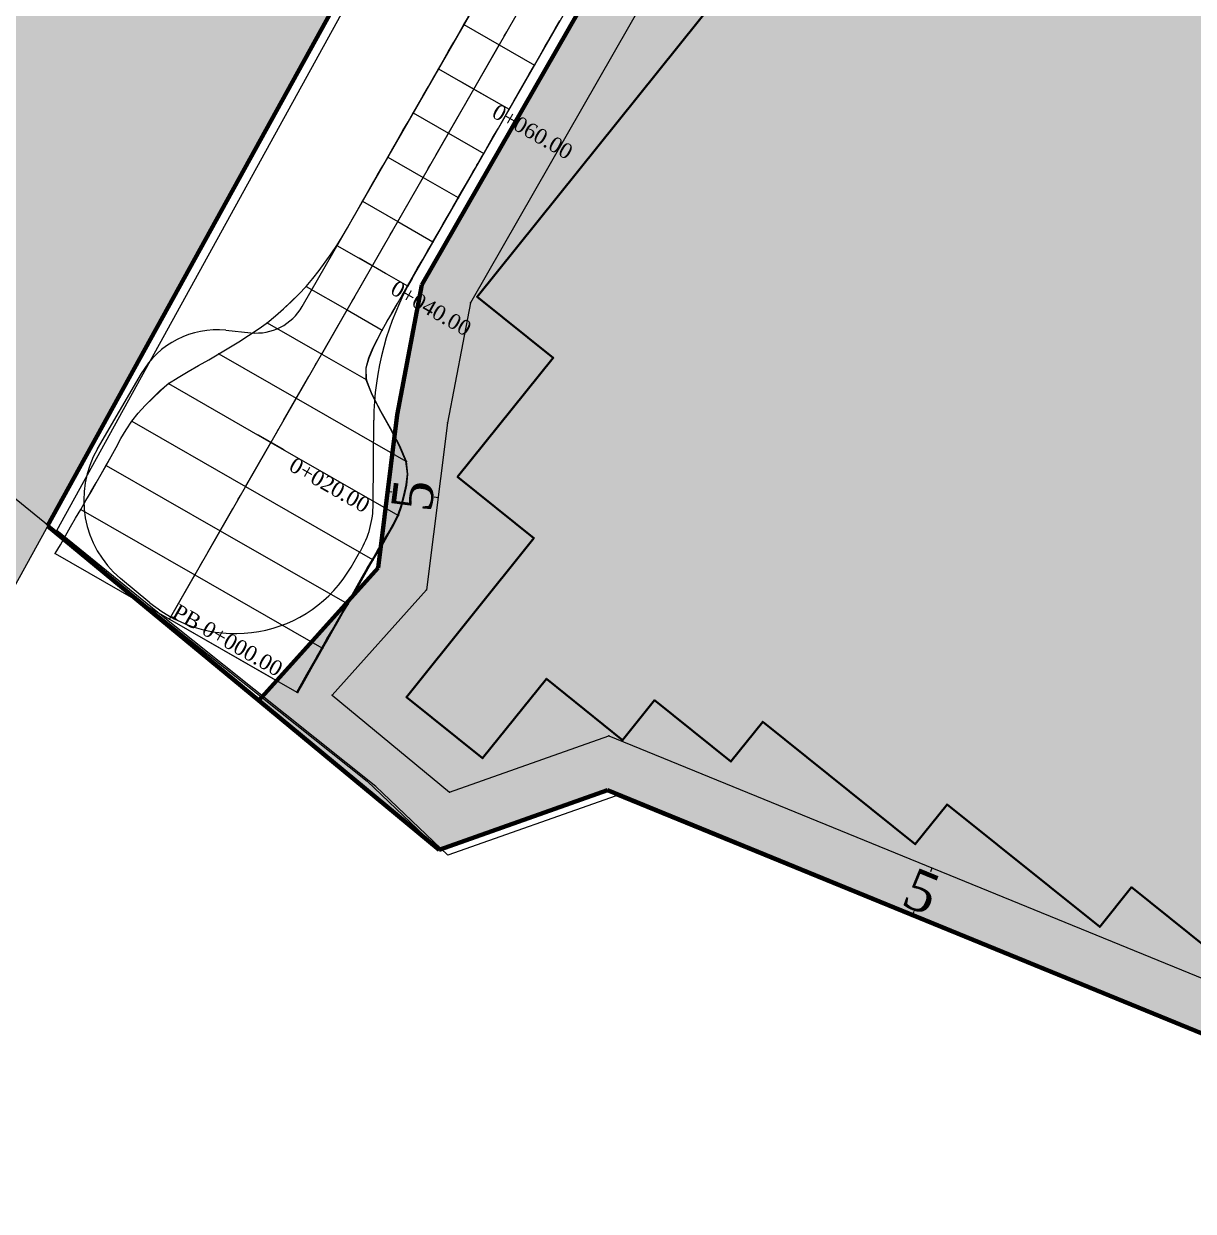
# Model space of a CAD drawing. Header units: metres. Extents: x 478603 to 489313, y 4282657 to 4289463.
# Drawn here: x 479601.3 to 479716.1, y 4286381 to 4286497.6 of the extents above; entities that cross this region are included whole.
import ezdxf

# ---------------------------------------------------------------- set-up
doc = ezdxf.new("R2010")
doc.units = ezdxf.units.M
for name, color, linetype, lineweight in [('ADAKENARI', 18, 'Continuous', 0), ('EKS_4', 5, 'Continuous', 0), ('EKSENLER', 3, 'Continuous', 0), ('EYLUL_REV', 8, 'Continuous', 0), ('HDA_4', 30, 'Continuous', 0), ('KALDIRIM', 11, 'Continuous', 0), ('KDA_4', 150, 'Continuous', 20), ('KDO_4', 150, 'Continuous', 20), ('KYA_4', 1, 'Continuous', 20), ('PARSEL_ALAN', 254, 'Continuous', 0), ('PARSEL_SERA_ALAN', 9, 'Continuous', 40), ('PL_ALİNMAN', 1, 'Continuous', 0), ('PL_ENKESIT', 1, 'Continuous', 0), ('PL_KM', 4, 'Continuous', 0), ('PL_KMYAZI', 30, 'Continuous', 0), ('PL_TOTFKM', 7, 'Continuous', 0), ('REVIZE_ONERI_KAM_SNR', 9, 'Continuous', 0), ('ROL_CEPHE', 1, 'Continuous', 0), ('SEV_KYA_HDA', 3, 'Continuous', 0), ('SEV_YKA_KDA', 3, 'Continuous', 0), ('SEV_YKO_KDO', 3, 'Continuous', 0), ('SNR_PLANONAMAA', 233, 'Continuous', 0), ('SNR_YAPIYAK', 18, 'Continuous', 0), ('YKA_4', 33, 'Continuous', 0), ('YKO_4', 33, 'Continuous', 0)]:
    doc.layers.add(name, color=color, linetype=linetype, lineweight=lineweight)
doc.styles.get("Standard").update_dxf_attribs({"font": 'times.ttf'})

msp = doc.modelspace()

# ---------------------------------------------------------------- hatches: boundary and pattern name
at = {"layer": 'PARSEL_ALAN'}
msp.add_hatch(color=256, dxfattribs=at).paths.add_polyline_path([(479751.2, 4286394.78), (479915.44, 4286599.4), (479806.29, 4286732.62), (479789.03, 4286731.16), (479705.55, 4286585.7), (479640.39, 4286471.99), (479637.96, 4286459.21), (479636.08, 4286444.21), (479624.37, 4286431.18), (479642.07, 4286416.52), (479658.6, 4286422.35), (479718.49, 4286397.85)])
at = {"layer": 'PARSEL_SERA_ALAN'}
msp.add_hatch(color=256, dxfattribs=at).paths.add_polyline_path([(479909, 4286599.36), (479853.72, 4286530.49), (479849.54, 4286525.28), (479749.38, 4286400.5), (479741.89, 4286406.51), (479738.77, 4286402.61), (479731.28, 4286408.62), (479728.15, 4286404.72), (479720.66, 4286410.73), (479717.53, 4286406.83), (479710.05, 4286412.84), (479706.92, 4286408.94), (479691.94, 4286420.96), (479688.81, 4286417.06), (479673.84, 4286429.08), (479670.71, 4286425.18), (479663.22, 4286431.19), (479660.09, 4286427.29), (479652.61, 4286433.3), (479646.35, 4286425.5), (479638.86, 4286431.51), (479651.38, 4286447.11), (479643.89, 4286453.12), (479653.28, 4286464.81), (479645.8, 4286470.82), (479683.35, 4286517.62), (479675.87, 4286523.62), (479716.56, 4286574.31), (479709.07, 4286580.32), (479746.63, 4286627.12), (479739.14, 4286633.12), (479776.7, 4286679.92), (479769.21, 4286685.93), (479800.51, 4286724.92), (479815.48, 4286712.9), (479812.35, 4286709), (479827.33, 4286696.98), (479824.2, 4286693.08), (479846.66, 4286675.05), (479843.53, 4286671.16), (479858.5, 4286659.14), (479855.37, 4286655.24), (479877.83, 4286637.21), (479874.7, 4286633.31), (479889.67, 4286621.29), (479886.54, 4286617.39)])
at = {"layer": 'REVIZE_ONERI_KAM_SNR'}
msp.add_hatch(color=256, dxfattribs=at).paths.add_polyline_path([(480391.37, 4287736.67), (479958.38, 4287021.55), (479846.66, 4286823.22), (479817.89, 4286807.32), (479678.54, 4286593.14), (479667.02, 4286563.36), (479171.87, 4285664.49), (479060.05, 4285423.5), (478955.18, 4285211.94), (478971.57, 4285181.44), (478973.58, 4285138.06), (478896.83, 4284994.41), (478884.26, 4284953.22), (478871.38, 4284822.15), (478829.64, 4284818.29), (478829.64, 4284859.4), (478806.79, 4284865.48), (478716.87, 4284674.35), (478705.55, 4284645.23), (478602.86, 4284697.15), (478665.09, 4284834.56), (478661.84, 4284859.59), (478721.27, 4284982.03), (478734.09, 4284989.86), (478857.78, 4285241.35), (478838.86, 4285277.85), (478831.67, 4285382.6), (478866.61, 4285387.39), (478882.65, 4285289.09), (479341.44, 4286225.89), (479492.42, 4286515.34), (479668.69, 4286852.71), (479834.72, 4287134.36), (480316.15, 4287820.51), (480353.75, 4287856.55), (480321.39, 4287969.42), (480358.64, 4287985.06), (480384.47, 4287906.35), (480463.86, 4288018.44), (480598.66, 4288207.44), (480775.09, 4288481.28), (480856.22, 4288581.77), (481195.87, 4289025.92), (481277.92, 4288967.09), (481191.32, 4288856.62), (480684.78, 4288177.97), (480420.91, 4287781.11), (480447.15, 4287667.53), (480456.56, 4287584.46), (480422.31, 4287581.55), (480417.61, 4287623.09), (480404.49, 4287679.88)])

# ---------------------------------------------------------------- linework, layer by layer
at = {"layer": 'ADAKENARI', "lineweight": 200}
for p, q in [((479640.39, 4286471.99), (479705.55, 4286585.7)), ((479667.02, 4286563.36), (479603.65, 4286448.33)), ((479637.96, 4286459.21), (479640.39, 4286471.99)), ((479636.08, 4286444.21), (479637.96, 4286459.21)), ((479624.37, 4286431.18), (479636.08, 4286444.21))]:
    msp.add_line(p, q, dxfattribs=at)
at = {"layer": 'ADAKENARI', "lineweight": 100}
for p, q in [((479624.37, 4286431.18), (479603.65, 4286448.33)), ((479642.07, 4286416.52), (479624.37, 4286431.18)), ((479658.6, 4286422.35), (479642.07, 4286416.52)), ((479718.49, 4286397.85), (479658.6, 4286422.35))]:
    msp.add_line(p, q, dxfattribs=at)
at = {"layer": 'EKS_4'}
for p in [(479647.98, 4286495.54, 943.5), (479645.49, 4286491.2, 943.53), (479643, 4286486.87, 943.56), (479640.51, 4286482.53, 943.6), (479638.02, 4286478.19, 943.63), (479635.53, 4286473.86, 943.66), (479633.04, 4286469.52, 943.69), (479630.55, 4286465.19, 943.72), (479628.06, 4286460.85, 943.75), (479625.57, 4286456.51, 943.78), (479623.08, 4286452.18, 943.82), (479620.59, 4286447.84, 943.85), (479618.1, 4286443.51, 943.88), (479615.61, 4286439.17, 943.91)]:
    msp.add_point(p, dxfattribs=at)
at = {"layer": 'EKSENLER'}
msp.add_line((479615.61, 4286439.17), (479797.16, 4286755.37, 943.34), dxfattribs=at)
at = {"layer": 'EYLUL_REV'}
msp.add_polyline3d([(479564.89, 4286479.96, 0), (479614.14, 4286439.89, 0), (479635.01, 4286423.25, 0), (479642.07, 4286416.52, 0), (479658.6, 4286422.35, 0), (479718.49, 4286397.85, 0), (479850.67, 4286385.45, 0), (479933.32, 4286401.75, 0), (479925.65, 4286368.49, 0), (480044.61, 4286399.78, 0), (480171.82, 4286407.59, 0), (480219.59, 4286427.51, 0)], dxfattribs=at)
at = {"layer": 'HDA_4'}
msp.add_polyline3d([(479628.11, 4286431.99, 943.57), (479628.6, 4286432.86, 943.62), (479629.1, 4286433.73, 943.67), (479629.59, 4286434.6, 943.73), (479630.09, 4286435.47, 943.78), (479630.59, 4286436.34, 943.83), (479631.08, 4286437.21, 943.82), (479631.58, 4286438.08, 943.82), (479632.07, 4286438.94, 943.81), (479632.57, 4286439.81, 943.8), (479633.06, 4286440.68, 943.8), (479633.56, 4286441.55, 943.79), (479634.05, 4286442.42, 943.78), (479634.54, 4286443.29, 943.78), (479635.04, 4286444.16, 943.77), (479635.54, 4286445.02, 943.77), (479636.05, 4286445.88, 943.76), (479636.57, 4286446.74, 943.75), (479637.08, 4286447.6, 943.75), (479637.58, 4286448.47, 943.74), (479638.02, 4286449.37, 943.73), (479638.36, 4286450.33, 943.73), (479638.63, 4286451.32, 943.72), (479638.85, 4286452.35, 943.72), (479638.96, 4286453.44, 943.71), (479638.82, 4286454.67, 943.7), (479638.18, 4286456.19, 943.7), (479637.3, 4286457.85, 943.69), (479636.36, 4286459.55, 943.68), (479635.49, 4286461.19, 943.68), (479634.92, 4286462.67, 943.67), (479634.91, 4286463.84, 943.66), (479635.19, 4286464.83, 943.66), (479635.59, 4286465.75, 943.65), (479636.04, 4286466.65, 943.65), (479636.5, 4286467.54, 943.64), (479636.99, 4286468.41, 943.63), (479637.49, 4286469.27, 943.63), (479637.99, 4286470.14, 943.62), (479638.49, 4286471.01, 943.61), (479638.99, 4286471.87, 943.61), (479639.49, 4286472.74, 943.6), (479639.99, 4286473.61, 943.6), (479640.48, 4286474.47, 943.59), (479640.98, 4286475.34, 943.58), (479641.48, 4286476.21, 943.58), (479641.98, 4286477.07, 943.57), (479642.47, 4286477.94, 943.56), (479642.97, 4286478.81, 943.56), (479643.47, 4286479.68, 943.55), (479643.97, 4286480.54, 943.55), (479644.19, 4286480.94, 943.56)], dxfattribs=at)
for p in [(479643.97, 4286480.54, 943.55), (479641.48, 4286476.21, 943.58), (479638.99, 4286471.87, 943.61), (479636.5, 4286467.54, 943.64), (479634.92, 4286462.67, 943.67), (479638.82, 4286454.67, 943.7), (479638.02, 4286449.37, 943.73), (479635.54, 4286445.02, 943.77), (479633.06, 4286440.68, 943.8), (479630.59, 4286436.34, 943.83), (479628.11, 4286431.99, 943.57)]:
    msp.add_point(p, dxfattribs=at)
at = {"layer": 'KALDIRIM'}
for p, q in [((479628.64, 4286469.86), (479786.95, 4286745.62)), ((479639.43, 4286472.61), (479786.84, 4286729.36)), ((479621.14, 4286467.52), (479623.6, 4286467.27)), ((479608.55, 4286455.88), (479612.85, 4286463.28)), ((479635.61, 4286450.47), (479635.66, 4286458.69)), ((479633.44, 4286444.27), (479634.34, 4286445.83)), ((479613.69, 4286440.77), (479610.8, 4286443.16))]:
    msp.add_line(p, q, dxfattribs=at)
for centre, radius, start, end in [((479664, 4286458.5), 28.34, 150.1372, 179.6231), ((479624.12, 4286472.46), 5.21, 264.2894, 330.1401), ((479620.28, 4286458.96), 8.6, 84.2894, 149.817), ((479617.19, 4286450.86), 10, 149.817, 230.3085), ((479626.27, 4286450.53), 9.34, 329.817, 359.6231), ((479622.08, 4286450.88), 13.14, 230.3085, 329.817)]:
    msp.add_arc(centre, radius, start, end, dxfattribs=at)
at = {"layer": 'KDA_4'}
msp.add_polyline3d([(479645.67, 4286483.52, 943.57), (479645.78, 4286483.72, 943.56), (479645.91, 4286483.93, 943.54), (479646.04, 4286484.16, 943.52), (479646.2, 4286484.45, 943.5), (479646.45, 4286484.88, 943.46), (479646.87, 4286485.6, 943.45), (479647.36, 4286486.46, 943.43), (479647.89, 4286487.37, 943.41), (479648.42, 4286488.3, 943.4), (479648.95, 4286489.22, 943.38), (479649.45, 4286490.1, 943.37), (479649.95, 4286490.96, 943.36), (479650.44, 4286491.81, 943.35), (479650.93, 4286492.67, 943.34), (479651.44, 4286493.55, 943.33), (479651.96, 4286494.47, 943.34), (479652.5, 4286495.41, 943.36), (479653.03, 4286496.33, 943.37), (479653.52, 4286497.19, 943.38), (479653.92, 4286497.89, 943.39)], dxfattribs=at)
for p in [(479651.44, 4286493.55, 943.33), (479648.95, 4286489.22, 943.38), (479646.45, 4286484.88, 943.46)]:
    msp.add_point(p, dxfattribs=at)
at = {"layer": 'KDO_4'}
msp.add_polyline3d([(479604.4, 4286445.61, 943.31), (479604.9, 4286446.47, 943.3), (479605.4, 4286447.34, 943.28), (479605.9, 4286448.21, 943.26), (479606.4, 4286449.07, 943.24), (479606.9, 4286449.94, 943.22), (479607.4, 4286450.8, 943.19), (479607.9, 4286451.67, 943.15), (479608.41, 4286452.53, 943.11), (479608.91, 4286453.4, 943.07), (479609.4, 4286454.27, 943.03), (479609.89, 4286455.14, 943.01), (479610.37, 4286456.02, 942.98), (479610.85, 4286456.89, 942.95), (479611.35, 4286457.76, 942.93), (479611.9, 4286458.6, 942.9), (479612.55, 4286459.38, 942.92), (479613.24, 4286460.13, 942.94), (479613.96, 4286460.87, 942.95), (479614.71, 4286461.6, 942.97), (479615.53, 4286462.28, 942.99), (479616.45, 4286462.9, 943.01), (479617.44, 4286463.49, 943.03), (479618.45, 4286464.06, 943.05), (479619.47, 4286464.63, 943.07), (479620.47, 4286465.21, 943.08), (479621.45, 4286465.8, 943.1), (479622.41, 4286466.4, 943.12), (479623.36, 4286467.01, 943.15), (479624.3, 4286467.62, 943.17), (479625.2, 4286468.26, 943.18), (479626.02, 4286468.94, 943.2), (479626.81, 4286469.64, 943.21), (479627.57, 4286470.35, 943.23), (479628.32, 4286471.08, 943.24), (479629.03, 4286471.82, 943.25), (479629.68, 4286472.6, 943.25), (479630.3, 4286473.4, 943.25), (479630.89, 4286474.21, 943.24), (479631.48, 4286475.03, 943.24), (479632.04, 4286475.86, 943.23), (479632.57, 4286476.71, 943.23), (479633.07, 4286477.58, 943.22), (479633.56, 4286478.45, 943.21), (479634.05, 4286479.32, 943.2), (479634.55, 4286480.19, 943.19), (479635.04, 4286481.06, 943.18), (479635.54, 4286481.92, 943.17), (479636.04, 4286482.79, 943.17), (479636.54, 4286483.66, 943.16), (479637.04, 4286484.52, 943.15), (479637.54, 4286485.39, 943.13), (479638.03, 4286486.26, 943.12), (479638.53, 4286487.13, 943.11), (479639.03, 4286487.99, 943.09), (479639.53, 4286488.86, 943.08), (479640.02, 4286489.73, 943.06), (479640.52, 4286490.59, 943.05), (479641.02, 4286491.46, 943.03), (479641.52, 4286492.33, 943.01), (479642.02, 4286493.2, 943), (479642.51, 4286494.06, 942.99), (479643.01, 4286494.93, 942.97), (479643.51, 4286495.8, 942.96), (479644.01, 4286496.66, 942.95), (479644.51, 4286497.53, 942.93), (479645, 4286498.4, 942.94)], dxfattribs=at)
for p in [(479644.51, 4286497.53, 942.93), (479642.02, 4286493.2, 943), (479639.53, 4286488.86, 943.08), (479637.04, 4286484.52, 943.15), (479634.55, 4286480.19, 943.19), (479632.04, 4286475.86, 943.23), (479629.03, 4286471.82, 943.25), (479625.2, 4286468.26, 943.18), (479620.47, 4286465.21, 943.08), (479615.53, 4286462.28, 942.99), (479611.9, 4286458.6, 942.9), (479609.4, 4286454.27, 943.03), (479606.9, 4286449.94, 943.22), (479604.4, 4286445.61, 943.31)]:
    msp.add_point(p, dxfattribs=at)
at = {"layer": 'KYA_4'}
msp.add_polyline3d([(479628.21, 4286431.94, 944.72), (479628.7, 4286432.81, 944.7), (479629.18, 4286433.68, 944.68), (479629.67, 4286434.56, 944.66), (479630.16, 4286435.43, 944.64), (479630.65, 4286436.3, 944.62), (479631.15, 4286437.17, 944.63), (479631.65, 4286438.03, 944.64), (479632.14, 4286438.9, 944.65), (479632.64, 4286439.77, 944.66), (479633.14, 4286440.64, 944.67), (479633.63, 4286441.51, 944.65), (479634.12, 4286442.38, 944.63), (479634.61, 4286443.25, 944.61), (479635.11, 4286444.12, 944.59), (479635.61, 4286444.98, 944.57), (479636.12, 4286445.84, 944.55), (479636.64, 4286446.7, 944.53), (479637.15, 4286447.56, 944.5), (479637.64, 4286448.43, 944.48), (479638.08, 4286449.33, 944.46), (479638.42, 4286450.29, 944.43), (479638.69, 4286451.29, 944.4), (479638.91, 4286452.32, 944.37), (479639.02, 4286453.4, 944.34), (479638.87, 4286454.64, 944.31), (479638.23, 4286456.17, 944.22), (479637.33, 4286457.83, 944.13), (479636.39, 4286459.53, 944.03), (479635.52, 4286461.18, 943.93), (479634.94, 4286462.67, 943.85), (479634.92, 4286463.83, 943.82), (479635.2, 4286464.82, 943.79), (479635.6, 4286465.75, 943.76), (479636.04, 4286466.65, 943.73), (479636.5, 4286467.53, 943.7), (479636.99, 4286468.41, 943.69), (479637.49, 4286469.27, 943.68), (479637.99, 4286470.14, 943.67), (479638.49, 4286471.01, 943.65), (479638.99, 4286471.87, 943.64), (479639.49, 4286472.73, 943.63), (479639.98, 4286473.6, 943.62), (479640.48, 4286474.46, 943.61), (479640.98, 4286475.33, 943.6), (479641.48, 4286476.21, 943.59), (479641.99, 4286477.1, 943.59), (479642.51, 4286477.99, 943.58), (479643.02, 4286478.88, 943.57), (479643.51, 4286479.75, 943.56), (479643.97, 4286480.54, 943.56), (479644.35, 4286481.21, 943.56), (479644.7, 4286481.81, 943.56), (479645.02, 4286482.39, 943.57), (479645.35, 4286482.96, 943.57), (479645.67, 4286483.52, 943.57)], dxfattribs=at)
for p in [(479643.97, 4286480.54, 943.56), (479641.48, 4286476.21, 943.59), (479638.99, 4286471.87, 943.64), (479636.5, 4286467.53, 943.7), (479634.94, 4286462.67, 943.85), (479638.87, 4286454.64, 944.31), (479638.08, 4286449.33, 944.46), (479635.61, 4286444.98, 944.57), (479633.14, 4286440.64, 944.67), (479630.65, 4286436.3, 944.62), (479628.21, 4286431.94, 944.72)]:
    msp.add_point(p, dxfattribs=at)
at = {"layer": 'PARSEL_ALAN'}
for points in [[(479751.2, 4286394.78, 951.92), (479915.44, 4286599.4, 952.78), (479806.29, 4286732.62, 943.91), (479789.03, 4286731.16, 943.27), (479705.55, 4286585.7, 942.73), (479640.39, 4286471.99, 943.69), (479637.96, 4286459.21, 944.11), (479636.08, 4286444.21, 944.62), (479624.37, 4286431.18, 944.57), (479642.07, 4286416.52, 945.91), (479658.6, 4286422.35, 946.53), (479718.49, 4286397.85, 950.21), (479751.2, 4286394.78, 951.92)], [(479751.2, 4286394.78, 0), (479915.44, 4286599.4, 0), (479806.29, 4286732.62, 0), (479789.03, 4286731.16, 0), (479705.55, 4286585.7, 0), (479640.39, 4286471.99, 0), (479637.96, 4286459.21, 0), (479636.08, 4286444.21, 0), (479624.37, 4286431.18, 0), (479642.07, 4286416.52, 0), (479658.6, 4286422.35, 0), (479718.49, 4286397.85, 0), (479751.2, 4286394.78, 0)]]:
    msp.add_polyline3d(points, close=True, dxfattribs=at)
at = {"layer": 'PARSEL_SERA_ALAN'}
msp.add_polyline3d([(479717.53, 4286406.83, 0), (479710.05, 4286412.84, 0), (479706.92, 4286408.94, 0), (479691.94, 4286420.96, 0), (479688.81, 4286417.06, 0), (479673.84, 4286429.08, 0), (479670.71, 4286425.18, 0), (479663.22, 4286431.19, 0), (479660.09, 4286427.29, 0), (479652.61, 4286433.3, 0), (479646.35, 4286425.5, 0), (479638.86, 4286431.51, 0), (479651.38, 4286447.11, 0), (479643.89, 4286453.12, 0), (479653.28, 4286464.81, 0), (479645.8, 4286470.82, 0), (479683.35, 4286517.62, 0), (479675.87, 4286523.62, 0), (479716.56, 4286574.31, 0), (479709.07, 4286580.32, 0), (479746.63, 4286627.12, 0)], dxfattribs=at)
msp.add_polyline3d([(479717.53, 4286406.83, 0), (479710.05, 4286412.84, 0), (479706.92, 4286408.94, 0), (479691.94, 4286420.96, 0), (479688.81, 4286417.06, 0), (479673.84, 4286429.08, 0), (479670.71, 4286425.18, 0), (479663.22, 4286431.19, 0), (479660.09, 4286427.29, 0), (479652.61, 4286433.3, 0), (479646.35, 4286425.5, 0), (479638.86, 4286431.51, 0), (479651.38, 4286447.11, 0), (479643.89, 4286453.12, 0), (479653.28, 4286464.81, 0), (479645.8, 4286470.82, 0), (479683.35, 4286517.62, 0), (479675.87, 4286523.62, 0), (479716.56, 4286574.31, 0), (479709.07, 4286580.32, 0), (479746.63, 4286627.12, 0)], dxfattribs=at)
at = {"layer": 'PL_ALİNMAN'}
for p, q in [((479648.47, 4286496.41), (479648.72, 4286496.84)), ((479645.49, 4286491.2), (479647.98, 4286495.54)), ((479644.74, 4286489.9), (479644.99, 4286490.34)), ((479641.75, 4286484.7), (479644.24, 4286489.03)), ((479641.01, 4286483.4), (479641.25, 4286483.83)), ((479638.02, 4286478.19), (479640.51, 4286482.53)), ((479637.27, 4286476.89), (479637.52, 4286477.33)), ((479634.28, 4286471.69), (479636.77, 4286476.03)), ((479633.54, 4286470.39), (479633.79, 4286470.82)), ((479630.55, 4286465.19), (479633.04, 4286469.52)), ((479629.8, 4286463.89), (479630.05, 4286464.32)), ((479626.81, 4286458.68), (479629.3, 4286463.02)), ((479626.07, 4286457.38), (479626.32, 4286457.82)), ((479623.08, 4286452.18), (479625.57, 4286456.51)), ((479622.33, 4286450.88), (479622.58, 4286451.31)), ((479619.35, 4286445.67), (479621.84, 4286450.01)), ((479618.6, 4286444.37), (479618.85, 4286444.81)), ((479615.61, 4286439.17), (479618.1, 4286443.51))]:
    msp.add_line(p, q, dxfattribs=at)
at = {"layer": 'PL_ENKESIT'}
for points in [[(479644.51, 4286497.53, 942.93), (479644.51, 4286497.53, 943.5), (479647.98, 4286495.54, 943.5), (479651.43, 4286493.56, 943.5), (479651.44, 4286493.55, 943.33)], [(479642.02, 4286493.2, 943), (479642.02, 4286493.19, 943.53), (479645.49, 4286491.2, 943.53), (479648.94, 4286489.22, 943.53), (479648.95, 4286489.22, 943.38)], [(479639.53, 4286488.86, 943.08), (479639.53, 4286488.86, 943.56), (479643, 4286486.87, 943.56), (479646.45, 4286484.88, 943.56), (479646.45, 4286484.88, 943.46)], [(479637.04, 4286484.52, 943.15), (479637.04, 4286484.52, 943.6), (479640.51, 4286482.53, 943.6), (479643.96, 4286480.55, 943.6), (479643.97, 4286480.54, 943.55), (479643.97, 4286480.54, 943.56)], [(479634.55, 4286480.19, 943.19), (479634.55, 4286480.19, 943.63), (479638.02, 4286478.19, 943.63), (479641.47, 4286476.21, 943.63), (479641.48, 4286476.21, 943.58), (479641.48, 4286476.21, 943.59)], [(479632.04, 4286475.86, 943.23), (479632.04, 4286475.86, 943.66), (479635.53, 4286473.86, 943.66), (479638.98, 4286471.88, 943.66), (479638.99, 4286471.87, 943.61), (479638.99, 4286471.87, 943.64)], [(479629.03, 4286471.82, 943.25), (479629.04, 4286471.82, 943.69), (479633.04, 4286469.52, 943.69), (479636.49, 4286467.54, 943.69), (479636.5, 4286467.54, 943.64), (479636.5, 4286467.53, 943.7)], [(479625.2, 4286468.26, 943.18), (479625.2, 4286468.26, 943.72), (479630.55, 4286465.19, 943.72), (479634.92, 4286462.68, 943.72), (479634.92, 4286462.67, 943.67), (479634.94, 4286462.67, 943.85)], [(479620.47, 4286465.21, 943.08), (479620.47, 4286465.21, 943.75), (479628.06, 4286460.85, 943.75), (479638.81, 4286454.68, 943.75), (479638.82, 4286454.67, 943.7), (479638.87, 4286454.64, 944.31)], [(479615.53, 4286462.28, 942.99), (479615.53, 4286462.28, 943.78), (479625.57, 4286456.51, 943.78), (479638.01, 4286449.37, 943.78), (479638.02, 4286449.37, 943.73), (479638.08, 4286449.33, 944.46)], [(479611.9, 4286458.6, 942.9), (479611.91, 4286458.59, 943.82), (479623.08, 4286452.18, 943.82), (479635.53, 4286445.03, 943.82), (479635.54, 4286445.02, 943.77), (479635.61, 4286444.98, 944.57)], [(479609.4, 4286454.27, 943.03), (479609.4, 4286454.26, 943.85), (479620.59, 4286447.84, 943.85), (479633.05, 4286440.69, 943.85), (479633.06, 4286440.68, 943.8), (479633.14, 4286440.64, 944.67)], [(479606.9, 4286449.94, 943.22), (479606.9, 4286449.94, 943.88), (479618.1, 4286443.51, 943.88), (479630.58, 4286436.34, 943.88), (479630.59, 4286436.34, 943.83), (479630.65, 4286436.3, 944.62)], [(479604.4, 4286445.61, 943.31), (479604.4, 4286445.61, 943.65), (479615.61, 4286439.17, 943.91), (479628.1, 4286432, 943.62), (479628.11, 4286431.99, 943.57), (479628.21, 4286431.94, 944.72)]]:
    msp.add_polyline3d(points, dxfattribs=at)
at = {"layer": 'PL_KM'}
for p, q in [((479646.79, 4286490.46), (479644.19, 4286491.95)), ((479636.83, 4286473.11), (479634.23, 4286474.61)), ((479626.87, 4286455.77), (479624.27, 4286457.26))]:
    msp.add_line(p, q, dxfattribs=at)
at = {"layer": 'REVIZE_ONERI_KAM_SNR'}
for points in [[(480684.78, 4288177.97, 0), (480420.91, 4287781.11, 0), (480447.15, 4287667.53, 0), (480456.56, 4287584.46, 0), (480422.31, 4287581.55, 0), (480417.61, 4287623.09, 0), (480404.49, 4287679.88, 0), (480391.37, 4287736.67, 0), (479958.38, 4287021.55, 0), (479846.66, 4286823.22, 0), (479817.89, 4286807.32, 0), (479678.54, 4286593.14, 0), (479667.02, 4286563.36, 0), (479667.02, 4286563.36, 0), (479171.87, 4285664.49, 0)], [(480684.78, 4288177.97, 0), (480420.91, 4287781.11, 0), (480447.15, 4287667.53, 0), (480456.56, 4287584.46, 0), (480422.31, 4287581.55, 0), (480417.61, 4287623.09, 0), (480404.49, 4287679.88, 0), (480391.37, 4287736.67, 0), (480391.37, 4287736.67, 0), (479958.38, 4287021.55, 0), (479846.66, 4286823.22, 0), (479817.89, 4286807.32, 0), (479678.54, 4286593.14, 0), (479667.02, 4286563.36, 0), (479171.87, 4285664.49, 0)], [(480684.78, 4288177.97, 0), (480420.91, 4287781.11, 0), (480447.15, 4287667.53, 0), (480456.56, 4287584.46, 0), (480422.31, 4287581.55, 0), (480417.61, 4287623.09, 0), (480404.49, 4287679.88, 0), (480391.37, 4287736.67, 0), (480391.37, 4287736.67, 0), (479958.38, 4287021.55, 0), (479846.66, 4286823.22, 0), (479817.89, 4286807.32, 0), (479678.54, 4286593.14, 0), (479667.02, 4286563.36, 0), (479171.87, 4285664.49, 0)]]:
    msp.add_polyline3d(points, dxfattribs=at)
at = {"layer": 'ROL_CEPHE'}
for p, q in [((479637.02, 4286451.71), (479637.42, 4286451.66)), ((479641.98, 4286451.08), (479641.58, 4286451.13)), ((479690.44, 4286414.72), (479690.29, 4286414.35)), ((479688.55, 4286410.1), (479688.7, 4286410.47))]:
    msp.add_line(p, q, dxfattribs=at)
at = {"layer": 'SEV_KYA_HDA'}
for p, q in [((479643.97, 4286480.54, 943.56), (479643.97, 4286480.54, 943.55)), ((479642.97, 4286478.81, 943.57), (479642.97, 4286478.81, 943.56)), ((479641.98, 4286477.07, 943.59), (479641.98, 4286477.07, 943.58)), ((479640.98, 4286475.34, 943.6), (479640.98, 4286475.34, 943.58)), ((479639.99, 4286473.6, 943.62), (479639.99, 4286473.6, 943.61)), ((479638.99, 4286471.87, 943.64), (479638.99, 4286471.87, 943.61)), ((479637.99, 4286470.14, 943.67), (479637.99, 4286470.14, 943.64)), ((479636.99, 4286468.4, 943.69), (479636.99, 4286468.41, 943.63)), ((479636.04, 4286466.65, 943.73), (479636.04, 4286466.65, 943.69)), ((479635.2, 4286464.82, 943.79), (479635.19, 4286464.83, 943.66)), ((479634.94, 4286462.67, 943.85), (479634.93, 4286462.67, 943.76)), ((479636.39, 4286459.53, 944.03), (479636.36, 4286459.55, 943.68)), ((479638.23, 4286456.17, 944.22), (479638.2, 4286456.18, 943.96)), ((479639.02, 4286453.4, 944.34), (479638.96, 4286453.44, 943.71)), ((479638.69, 4286451.29, 944.4), (479638.66, 4286451.31, 944.06)), ((479638.08, 4286449.33, 944.46), (479638.02, 4286449.37, 943.73)), ((479637.15, 4286447.56, 944.5), (479637.12, 4286447.58, 944.13)), ((479636.12, 4286445.84, 944.55), (479636.05, 4286445.88, 943.76)), ((479635.11, 4286444.12, 944.59), (479635.07, 4286444.14, 944.18)), ((479634.12, 4286442.38, 944.63), (479634.05, 4286442.42, 943.78)), ((479633.14, 4286440.64, 944.67), (479633.1, 4286440.66, 944.23)), ((479632.14, 4286438.9, 944.65), (479632.07, 4286438.94, 943.81)), ((479631.15, 4286437.17, 944.63), (479631.12, 4286437.19, 944.23)), ((479630.16, 4286435.43, 944.64), (479630.09, 4286435.47, 943.78)), ((479629.18, 4286433.68, 944.68), (479629.14, 4286433.71, 944.18)), ((479628.21, 4286431.94, 944.72), (479628.11, 4286431.99, 943.57))]:
    msp.add_line(p, q, dxfattribs=at)
at = {"layer": 'SEV_YKA_KDA'}
for p, q in [((479652.92, 4286496.16, 943.48), (479652.93, 4286496.15, 943.37)), ((479651.93, 4286494.42, 943.5), (479651.93, 4286494.42, 943.42)), ((479650.93, 4286492.69, 943.51), (479650.94, 4286492.68, 943.34)), ((479649.94, 4286490.95, 943.52), (479649.94, 4286490.95, 943.44)), ((479648.94, 4286489.22, 943.53), (479648.95, 4286489.22, 943.38)), ((479647.94, 4286487.49, 943.55), (479647.95, 4286487.48, 943.48)), ((479646.95, 4286485.75, 943.56), (479646.95, 4286485.75, 943.45)), ((479645.95, 4286484.02, 943.57), (479645.95, 4286484.02, 943.55))]:
    msp.add_line(p, q, dxfattribs=at)
at = {"layer": 'SEV_YKO_KDO'}
for p, q in [((479644.01, 4286496.66, 943.51), (479644.01, 4286496.66, 942.95)), ((479643.01, 4286494.93, 943.52), (479643.01, 4286494.93, 943.25)), ((479642.02, 4286493.19, 943.53), (479642.02, 4286493.2, 943)), ((479641.02, 4286491.46, 943.55), (479641.02, 4286491.46, 943.29)), ((479640.03, 4286489.73, 943.56), (479640.02, 4286489.73, 943.06)), ((479639.03, 4286487.99, 943.57), (479639.03, 4286487.99, 943.33)), ((479638.04, 4286486.26, 943.58), (479638.03, 4286486.26, 943.12)), ((479637.04, 4286484.52, 943.6), (479637.04, 4286484.52, 943.37)), ((479636.04, 4286482.79, 943.61), (479636.04, 4286482.79, 943.17)), ((479635.05, 4286481.05, 943.62), (479635.04, 4286481.06, 943.4)), ((479634.06, 4286479.32, 943.63), (479634.05, 4286479.32, 943.2)), ((479633.07, 4286477.58, 943.65), (479633.07, 4286477.58, 943.43)), ((479632.04, 4286475.86, 943.66), (479632.04, 4286475.86, 943.23)), ((479630.9, 4286474.21, 943.67), (479630.89, 4286474.21, 943.46)), ((479629.68, 4286472.6, 943.68), (479629.68, 4286472.6, 943.25)), ((479628.32, 4286471.08, 943.7), (479628.32, 4286471.08, 943.47)), ((479626.81, 4286469.64, 943.71), (479626.81, 4286469.64, 943.21)), ((479625.2, 4286468.26, 943.72), (479625.2, 4286468.26, 943.45)), ((479623.37, 4286467, 943.73), (479623.36, 4286467.01, 943.15)), ((479621.45, 4286465.8, 943.75), (479621.45, 4286465.8, 943.43)), ((479619.47, 4286464.63, 943.76), (479619.47, 4286464.63, 943.07)), ((479617.45, 4286463.48, 943.77), (479617.44, 4286463.49, 943.4)), ((479615.53, 4286462.28, 943.78), (479615.53, 4286462.28, 942.99)), ((479613.97, 4286460.87, 943.8), (479613.96, 4286460.87, 943.37)), ((479612.55, 4286459.38, 943.81), (479612.55, 4286459.38, 942.92)), ((479611.36, 4286457.76, 943.82), (479611.35, 4286457.76, 943.37)), ((479610.37, 4286456.02, 943.83), (479610.37, 4286456.02, 942.98)), ((479609.4, 4286454.26, 943.85), (479609.4, 4286454.27, 943.44)), ((479608.41, 4286452.53, 943.86), (479608.41, 4286452.53, 943.11)), ((479607.4, 4286450.8, 943.87), (479607.4, 4286450.8, 943.53)), ((479606.4, 4286449.07, 943.83), (479606.4, 4286449.07, 943.24)), ((479605.4, 4286447.34, 943.74), (479605.4, 4286447.34, 943.51))]:
    msp.add_line(p, q, dxfattribs=at)
at = {"layer": 'SNR_PLANONAMAA'}
for p, q in [((479604.54, 4286447.87, 942.48), (479667.9, 4286562.9, 942.48)), ((479614.99, 4286439.37, 942.48), (479604.54, 4286447.87, 942.48)), ((479635.86, 4286422.73, 942.48), (479614.99, 4286439.37, 942.48)), ((479642.92, 4286416, 942.48), (479635.86, 4286422.73, 942.48)), ((479659.45, 4286421.82, 942.48), (479642.92, 4286416, 942.48)), ((479719.34, 4286397.32, 942.48), (479659.45, 4286421.82, 942.48))]:
    msp.add_line(p, q, dxfattribs=at)
at = {"layer": 'SNR_YAPIYAK'}
for p, q in [((479709.89, 4286583.22, 944.57), (479645.15, 4286470.23, 944.57)), ((479645.15, 4286470.23, 944.57), (479642.9, 4286458.43, 944.57)), ((479642.9, 4286458.43, 944.57), (479640.84, 4286442.03, 944.57)), ((479640.84, 4286442.03, 944.57), (479631.57, 4286431.71, 944.57)), ((479631.57, 4286431.71, 944.57), (479643.08, 4286422.18, 944.57)), ((479643.08, 4286422.18, 944.57), (479658.73, 4286427.69, 944.57)), ((479658.73, 4286427.69, 944.57), (479719.7, 4286402.76, 944.57))]:
    msp.add_line(p, q, dxfattribs=at)
for p in [(479645.15, 4286470.23, 943.69), (479645.15, 4286470.23, 943.69), (479642.9, 4286458.43, 944.11), (479642.9, 4286458.43, 944.11), (479640.84, 4286442.03, 944.62), (479640.84, 4286442.03, 944.62), (479631.57, 4286431.71, 944.57), (479631.57, 4286431.71, 944.57), (479658.73, 4286427.69, 946.53), (479658.73, 4286427.69, 946.53), (479643.08, 4286422.18, 945.91), (479643.08, 4286422.18, 945.91)]:
    msp.add_point(p, dxfattribs=at)
at = {"layer": 'YKA_4'}
msp.add_polyline3d([(479628.1, 4286432, 943.62), (479628.59, 4286432.87, 943.67), (479629.09, 4286433.74, 943.72), (479629.59, 4286434.61, 943.78), (479630.08, 4286435.47, 943.83), (479630.58, 4286436.34, 943.88), (479631.07, 4286437.21, 943.87), (479631.57, 4286438.08, 943.87), (479632.06, 4286438.95, 943.86), (479632.56, 4286439.82, 943.85), (479633.05, 4286440.69, 943.85), (479633.55, 4286441.56, 943.84), (479634.04, 4286442.43, 943.83), (479634.53, 4286443.3, 943.83), (479635.03, 4286444.16, 943.82), (479635.53, 4286445.03, 943.82), (479636.04, 4286445.89, 943.81), (479636.56, 4286446.74, 943.8), (479637.07, 4286447.6, 943.8), (479637.57, 4286448.47, 943.79), (479638.01, 4286449.37, 943.78), (479638.35, 4286450.33, 943.78), (479638.62, 4286451.33, 943.77), (479638.84, 4286452.35, 943.77), (479638.96, 4286453.44, 943.76), (479638.81, 4286454.68, 943.75), (479638.17, 4286456.2, 943.75), (479637.29, 4286457.86, 943.74), (479636.35, 4286459.55, 943.73), (479635.49, 4286461.2, 943.73), (479634.92, 4286462.68, 943.72), (479634.9, 4286463.84, 943.71), (479635.18, 4286464.83, 943.71), (479635.58, 4286465.75, 943.7), (479636.03, 4286466.65, 943.7), (479636.49, 4286467.54, 943.69), (479636.98, 4286468.41, 943.68), (479637.48, 4286469.28, 943.68), (479637.98, 4286470.15, 943.67), (479638.48, 4286471.01, 943.66), (479638.98, 4286471.88, 943.66), (479639.48, 4286472.74, 943.65), (479639.97, 4286473.61, 943.65), (479640.47, 4286474.47, 943.64), (479640.97, 4286475.34, 943.63), (479641.47, 4286476.21, 943.63), (479641.98, 4286477.1, 943.62), (479642.49, 4286477.99, 943.61), (479643, 4286478.87, 943.61), (479643.49, 4286479.73, 943.6), (479643.96, 4286480.55, 943.6), (479644.37, 4286481.27, 943.59), (479644.75, 4286481.93, 943.59), (479645.11, 4286482.55, 943.58), (479645.43, 4286483.11, 943.58), (479645.67, 4286483.52, 943.57), (479645.74, 4286483.65, 943.57), (479645.73, 4286483.63, 943.57), (479645.7, 4286483.57, 943.57), (479645.66, 4286483.51, 943.57), (479645.67, 4286483.52, 943.57), (479645.74, 4286483.65, 943.57), (479645.86, 4286483.86, 943.57), (479646.01, 4286484.11, 943.57), (479646.19, 4286484.43, 943.57), (479646.45, 4286484.88, 943.56), (479646.87, 4286485.61, 943.56), (479647.36, 4286486.47, 943.55), (479647.89, 4286487.38, 943.55), (479648.42, 4286488.31, 943.54), (479648.94, 4286489.22, 943.53), (479649.45, 4286490.1, 943.53), (479649.94, 4286490.96, 943.52), (479650.43, 4286491.82, 943.51), (479650.92, 4286492.68, 943.51), (479651.43, 4286493.56, 943.5), (479651.96, 4286494.47, 943.5), (479652.49, 4286495.4, 943.49), (479653.02, 4286496.32, 943.48), (479653.51, 4286497.18, 943.48), (479653.92, 4286497.89, 943.47)], dxfattribs=at)
for p in [(479651.43, 4286493.56, 943.5), (479648.94, 4286489.22, 943.53), (479646.45, 4286484.88, 943.56), (479643.96, 4286480.55, 943.6), (479641.47, 4286476.21, 943.63), (479638.98, 4286471.88, 943.66), (479636.49, 4286467.54, 943.69), (479634.92, 4286462.68, 943.72), (479638.81, 4286454.68, 943.75), (479638.01, 4286449.37, 943.78), (479635.53, 4286445.03, 943.82), (479633.05, 4286440.69, 943.85), (479630.58, 4286436.34, 943.88), (479628.1, 4286432, 943.62)]:
    msp.add_point(p, dxfattribs=at)
at = {"layer": 'YKO_4'}
msp.add_polyline3d([(479604.4, 4286445.61, 943.65), (479604.9, 4286446.47, 943.7), (479605.4, 4286447.34, 943.74), (479605.9, 4286448.21, 943.79), (479606.4, 4286449.07, 943.83), (479606.9, 4286449.94, 943.88), (479607.4, 4286450.8, 943.87), (479607.91, 4286451.67, 943.87), (479608.41, 4286452.53, 943.86), (479608.91, 4286453.4, 943.85), (479609.4, 4286454.26, 943.85), (479609.89, 4286455.14, 943.84), (479610.37, 4286456.02, 943.83), (479610.85, 4286456.89, 943.83), (479611.36, 4286457.76, 943.82), (479611.91, 4286458.59, 943.82), (479612.55, 4286459.38, 943.81), (479613.24, 4286460.13, 943.8), (479613.97, 4286460.87, 943.8), (479614.72, 4286461.59, 943.79), (479615.53, 4286462.28, 943.78), (479616.46, 4286462.9, 943.78), (479617.45, 4286463.48, 943.77), (479618.46, 4286464.06, 943.77), (479619.47, 4286464.63, 943.76), (479620.47, 4286465.21, 943.75), (479621.45, 4286465.8, 943.75), (479622.41, 4286466.4, 943.74), (479623.37, 4286467, 943.73), (479624.3, 4286467.62, 943.73), (479625.2, 4286468.26, 943.72), (479626.03, 4286468.94, 943.71), (479626.81, 4286469.64, 943.71), (479627.58, 4286470.35, 943.7), (479628.32, 4286471.08, 943.7), (479629.04, 4286471.82, 943.69), (479629.68, 4286472.6, 943.68), (479630.3, 4286473.4, 943.68), (479630.9, 4286474.21, 943.67), (479631.48, 4286475.03, 943.66), (479632.04, 4286475.86, 943.66), (479632.57, 4286476.71, 943.65), (479633.07, 4286477.58, 943.65), (479633.56, 4286478.45, 943.64), (479634.06, 4286479.32, 943.63), (479634.55, 4286480.19, 943.63), (479635.05, 4286481.05, 943.62), (479635.54, 4286481.92, 943.61), (479636.04, 4286482.79, 943.61), (479636.54, 4286483.66, 943.6), (479637.04, 4286484.52, 943.6), (479637.54, 4286485.39, 943.59), (479638.04, 4286486.26, 943.58), (479638.53, 4286487.12, 943.58), (479639.03, 4286487.99, 943.57), (479639.53, 4286488.86, 943.56), (479640.03, 4286489.73, 943.56), (479640.52, 4286490.59, 943.55), (479641.02, 4286491.46, 943.55), (479641.52, 4286492.33, 943.54), (479642.02, 4286493.19, 943.53), (479642.52, 4286494.06, 943.53), (479643.01, 4286494.93, 943.52), (479643.51, 4286495.8, 943.51), (479644.01, 4286496.66, 943.51), (479644.51, 4286497.53, 943.5), (479645.01, 4286498.4, 943.5)], dxfattribs=at)
for p in [(479644.51, 4286497.53, 943.5), (479642.02, 4286493.19, 943.53), (479639.53, 4286488.86, 943.56), (479637.04, 4286484.52, 943.6), (479634.55, 4286480.19, 943.63), (479632.04, 4286475.86, 943.66), (479629.04, 4286471.82, 943.69), (479625.2, 4286468.26, 943.72), (479620.47, 4286465.21, 943.75), (479615.53, 4286462.28, 943.78), (479611.91, 4286458.59, 943.82), (479609.4, 4286454.26, 943.85), (479606.9, 4286449.94, 943.88), (479604.4, 4286445.61, 943.65)]:
    msp.add_point(p, dxfattribs=at)

# ---------------------------------------------------------------- texts
at = {"layer": 'PL_KMYAZI'}
for s, p in [('0+060.00', (479647.13, 4286488.53)), ('0+040.00', (479637.17, 4286471.19)), ('0+020.00', (479627.21, 4286453.84))]:
    msp.add_text(s, height=1.5, rotation=330.1372, dxfattribs=at).set_placement(p)
at = {"layer": 'PL_TOTFKM'}
msp.add_text('%%UPB 0+000.00', height=1.5, rotation=330.1372, dxfattribs=at).set_placement((479615.76, 4286439.43))
at = {"layer": 'ROL_CEPHE'}
for rotation, p in [(442.826, (479641.29, 4286449.57)), (337.7516, (479687.27, 4286411.16))]:
    msp.add_text('5', height=4, rotation=rotation, dxfattribs=at).set_placement(p)

doc.saveas('drawing.dxf')
